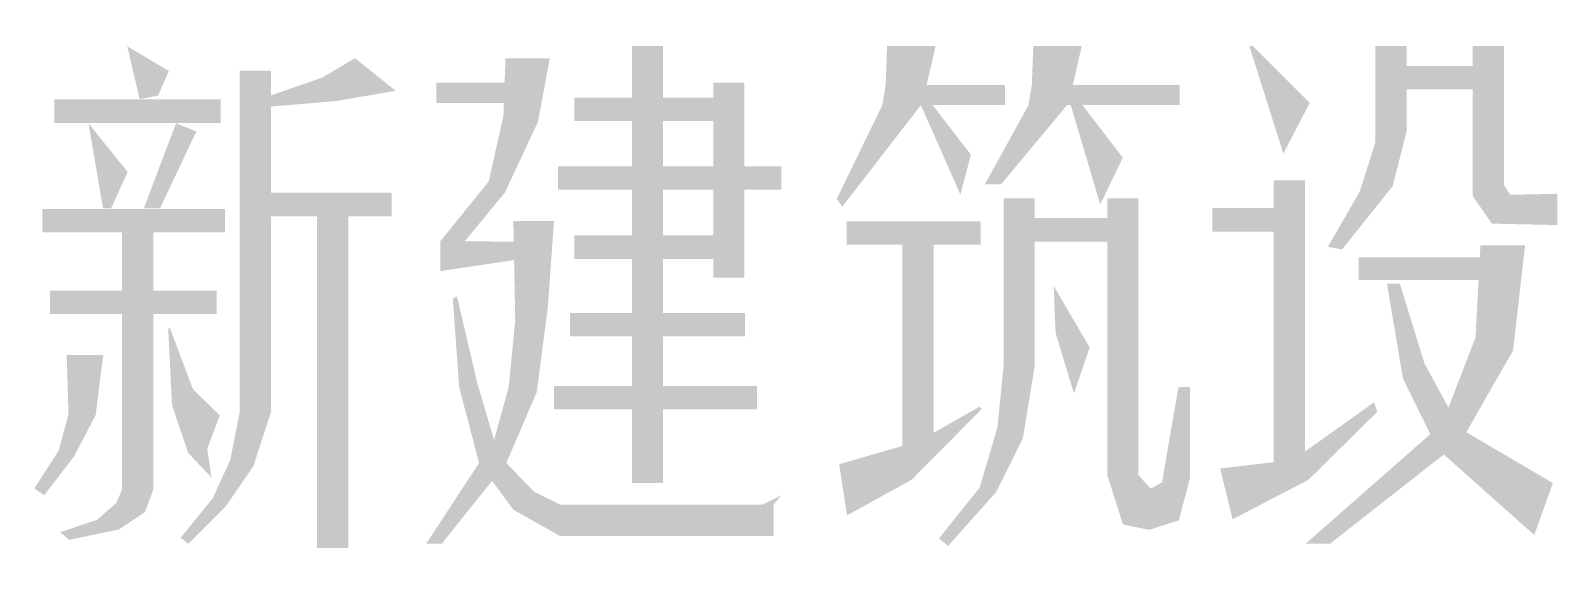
# Model space of a CAD drawing. Extents: x -160106 to 966792, y -663931 to 1550022.
# Drawn here: x -88361.64 to -88319.28, y -138552.99 to -138538.2 of the extents above; entities that cross this region are included whole.
import ezdxf
from ezdxf.enums import TextEntityAlignment as Align

# ---------------------------------------------------------------- set-up
doc = ezdxf.new("R2010")
doc.units = 0
doc.layers.add('0-cxFrame', color=155, linetype='Continuous')
doc.layers.add('0-cxText', color=131, linetype='Continuous', lineweight=25)
doc.styles.add('cx_tuming', font='simhei.ttf')
doc.styles.add('cx_tuqian1', font='')
doc.styles.add('黑体', font='simhei.ttf', dxfattribs={"height": 12})
doc.styles.get('cx_tuqian1').set_extended_font_data('SimSun')

# ---------------------------------------------------------------- blocks, each defined once
blk = doc.blocks.new('zjcx_TT(Dragon)')
at = {"color": 7}
for points, const_width in [([(-4256.2, -3025.6), (-4256.2, -3631.7)], 43.3), ([(-4800.2, -3059.5), (-4800.2, -3533.1)], 43.3), ([(-4143.5, -3076.2), (-4143.5, -3346.9)], 43.3), ([(-3225, -3069.4), (-3089.9, -3069.4)], 32.5), ([(-5079.2, -3115.8), (-4848.2, -3115.8)], 32.5), ([(-4357.9, -3113.2), (-4143.5, -3113.2)], 32.5), ([(-4380.3, -3208.7), (-4070.5, -3208.7)], 32.5), ([(-3365.8, -3211.8), (-3365.8, -3614.4)], 43.3), ([(-3740.6, -3236.8), (-3740.6, -3468.4)], 43.3), ([(-3596.9, -3236.8), (-3596.9, -3620.7)], 43.3), ([(-4800.2, -3245.4), (-4611.4, -3245.4)], 32.5), ([(-4693, -3245.4), (-4693, -3721.9)], 43.3), ([(-5095.9, -3267.9), (-4842.4, -3267.9)], 32.5), ([(-4963.6, -3263.5), (-4963.6, -3641.4)], 43.3), ([(-3881.1, -3270.7), (-3881.1, -3592.9)], 43.3), ([(-3472.7, -3266.6), (-3365.8, -3266.6)], 32.5), ([(-3980.2, -3284.8), (-3794, -3284.8)], 32.5), ([(-3740.6, -3280.5), (-3596.9, -3280.5)], 32.5), ([(-4357.9, -3304.6), (-4143.5, -3304.6)], 32.5), ([(-5085, -3381), (-4853.9, -3381)], 32.5), ([(-4363.6, -3412.1), (-4121.1, -3412.1)], 32.5), ([(-4386, -3513.3), (-4104.4, -3513.3)], 32.5), ([(-4378.7, -3683.6), (-4081.4, -3683.6)], 43.3)]:
    blk.add_lwpolyline(points, dxfattribs=dict(at, const_width=const_width))
for points in [[(-4920.3, -3060.1), (-4978.1, -3025.6), (-4935.3, -3094.4), (-4960.8, -3099.1)], [(-3856.6, -3025.6), (-3923.9, -3025.6), (-3869, -3079.3), (-3925.8, -3079.3)], [(-3653.9, -3025.6), (-3721.1, -3025.6), (-3666.2, -3079.3), (-3723.1, -3079.3)], [(-3337.6, -3104.3), (-3416.4, -3025.6), (-3374.2, -3174.7), (-3421.3, -3025.6)], [(-3203.3, -3025.6), (-3246.6, -3025.6), (-3203.3, -3144), (-3246.6, -3159.2)], [(-3068.2, -3218), (-3068.2, -3025.6), (-3111.5, -3233.7), (-3111.5, -3025.6)], [(-4605.6, -3087.6), (-4662, -3042.3), (-4689.9, -3102), (-4707.9, -3069.4)], [(-4391.8, -3042.3), (-4453.3, -3042.3), (-4408.2, -3130.6), (-4456.1, -3122)], [(-4707.9, -3069.4), (-4782.7, -3095.4), (-4689.9, -3102), (-4786.9, -3110.1)], [(-4453.3, -3076.2), (-4549.3, -3076.2), (-4455.4, -3104.3), (-4549.3, -3104.3)], [(-3760.1, -3079.3), (-3925.8, -3079.3), (-3760.1, -3107.5), (-3930.5, -3107.5)], [(-3518.1, -3079.3), (-3723.1, -3079.3), (-3518.1, -3107.5), (-3727.8, -3107.5)], [(-3877, -3107.5), (-3930.5, -3107.5), (-3986, -3248.3), (-3993.7, -3237.5)], [(-3807.6, -3176.3), (-3860.6, -3107.5), (-3822.2, -3231.6), (-3877, -3107.5)], [(-3674.3, -3107.5), (-3727.8, -3107.5), (-3765.9, -3217.5), (-3788.3, -3217.5)], [(-3596.9, -3180.5), (-3652.7, -3107.5), (-3628.2, -3245.2), (-3669.1, -3107.5)], [(-4977.5, -3200.3), (-5031.8, -3132.5), (-5000.5, -3250.9), (-5011.6, -3250.9)], [(-4882.1, -3144), (-4910.3, -3132.5), (-4932.7, -3250.9), (-4955.1, -3250.9)], [(-4408.2, -3130.6), (-4456.1, -3122), (-4454.2, -3228.9), (-4476.6, -3213.4)], [(-3203.3, -3144), (-3246.6, -3159.2), (-3222.4, -3219.6), (-3268.3, -3227.7)], [(-4454.2, -3228.9), (-4476.6, -3213.4), (-4509.7, -3296.3), (-4543.6, -3296.3)], [(-3222.4, -3219.6), (-3268.3, -3227.7), (-3292.8, -3307.8), (-3312.4, -3304)], [(-3059.4, -3231.9), (-3068.2, -3218), (-3084.9, -3271.9), (-3111.5, -3233.7)], [(-2993.9, -3230.5), (-3059.4, -3231.9), (-2993.9, -3273.9), (-3084.9, -3271.9)], [(-4386, -3268.1), (-4442.4, -3268.1), (-4394.6, -3388.8), (-4439.8, -3406.8)], [(-4441.9, -3296.9), (-4543.6, -3296.3), (-4441.4, -3322.5), (-4543.6, -3337.8)], [(-3038.8, -3302), (-3100.8, -3302), (-3055.5, -3447.9), (-3107.6, -3429.8)], [(-3101.7, -3318.7), (-3269.8, -3318.7), (-3103.4, -3350), (-3269.8, -3350)], [(-3692.8, -3358.4), (-3690.1, -3423.5), (-3642.8, -3443.9), (-3664.7, -3507.5)], [(-3178.5, -3465.8), (-3212.5, -3355.4), (-3208.3, -3486.9), (-3230.4, -3355.4)], [(-4492.5, -3492.9), (-4520.6, -3372.7), (-4517.5, -3499.2), (-4526.4, -3376.3)], [(-4394.6, -3388.8), (-4439.8, -3406.8), (-4410, -3506), (-4448.8, -3498.2)], [(-4886.8, -3501.8), (-4918.6, -3417.3), (-4916, -3523.2), (-4921.2, -3417.3)], [(-3055.5, -3447.9), (-3107.6, -3429.8), (-3127, -3573), (-3153.6, -3549.4)], [(-5011.4, -3454.3), (-5062, -3454.3), (-5021.8, -3537.4), (-5059.5, -3536.4)], [(-3718.9, -3468.4), (-3762.2, -3468.4), (-3735.6, -3570), (-3770.8, -3554.5)], [(-3132.9, -3549.7), (-3178.5, -3465.8), (-3160.7, -3583.6), (-3208.3, -3486.9)], [(-4469.1, -3572.3), (-4492.5, -3492.9), (-4489.9, -3604.1), (-4517.5, -3499.2)], [(-4849.6, -3538), (-4886.8, -3501.8), (-4893.6, -3590), (-4916, -3523.2)], [(-4410, -3506), (-4448.8, -3498.2), (-4452.1, -3604), (-4469.1, -3572.3)], [(-3503.6, -3498.4), (-3519.8, -3499), (-3503.6, -3624.5), (-3542.5, -3631.1)], [(-5021.8, -3537.4), (-5059.5, -3536.4), (-5052.1, -3595.4), (-5073.2, -3586.8)], [(-4778.5, -3533.1), (-4821.9, -3533.1), (-4803.1, -3608.6), (-4835.1, -3599.8)], [(-3793, -3529.6), (-3795.2, -3525.7), (-3890, -3627.5), (-3879.6, -3573.8)], [(-3243.9, -3533.1), (-3248.4, -3520), (-3339.3, -3627.4), (-3360.2, -3599.7)], [(-4867, -3584.3), (-4849.6, -3538), (-4861.2, -3624.3), (-4893.6, -3590)], [(-3735.6, -3570), (-3770.8, -3554.5), (-3772.4, -3644.2), (-3795.4, -3638)], [(-3127, -3573), (-3153.6, -3549.4), (-3309.5, -3716.2), (-3343.4, -3716.2)], [(-4452.1, -3604), (-4469.1, -3572.3), (-4541.7, -3716.2), (-4563.4, -3716.2)], [(-3879.6, -3573.8), (-3990.4, -3605.8), (-3890, -3627.5), (-3979.5, -3676.8)], [(-3000.3, -3631.9), (-3120.4, -3561.4), (-3026.1, -3704), (-3151.6, -3592.3)], [(-5052.1, -3595.4), (-5073.2, -3586.8), (-5093.3, -3648.9), (-5106.8, -3639.4)], [(-4803.1, -3608.6), (-4835.1, -3599.8), (-4842, -3665.2), (-4859.4, -3653.1)], [(-3339.3, -3627.4), (-3360.2, -3599.7), (-3444.6, -3682.3), (-3461.8, -3611.8)], [(-4413.9, -3643.8), (-4452.1, -3604), (-4442.4, -3669), (-4471.9, -3628.9)], [(-3575.2, -3620.7), (-3618.5, -3620.7), (-3558.2, -3639.7), (-3596.7, -3689.5)], [(-4942, -3641.4), (-4985.3, -3641.4), (-4953.5, -3672.4), (-4993.3, -3659.7)], [(-3772.4, -3644.2), (-3795.4, -3638), (-3839.4, -3719.3), (-3852, -3708.8)], [(-3560, -3696.9), (-3542.5, -3631.1), (-3596.7, -3689.5), (-3558.2, -3639.7)], [(-3519.1, -3683.7), (-3503.6, -3624.5), (-3560, -3696.9), (-3542.5, -3631.1)], [(-4953.5, -3672.4), (-4993.3, -3659.7), (-4989.6, -3696.3), (-5019.9, -3682.9)], [(-4842, -3665.2), (-4859.4, -3653.1), (-4893, -3716.2), (-4904.1, -3708)], [(-4377.2, -3661.9), (-4413.9, -3643.8), (-4378.1, -3705.2), (-4442.4, -3669)], [(-4081.4, -3661.9), (-4070.5, -3648.9), (-4081.4, -3705.2), (-4097, -3661.9)], [(-4989.6, -3696.3), (-5019.9, -3682.9), (-5058.6, -3710.8), (-5071.1, -3700.2)]]:
    blk.add_solid(points, dxfattribs=at)
blk = doc.blocks.new('zjcx_T2(Dragon)')
at = {"layer": '0-cxFrame'}
blk.add_blockref('zjcx_TT(Dragon)', (0, 40000), dxfattribs=at)
blk = doc.blocks.new('TK22.A2 L(Dragon)')
at = {"layer": '0-cxFrame', "xscale": 0.01, "yscale": 0.01, "zscale": 0.01}
blk.add_blockref('zjcx_T2(Dragon)', (-10, 10), dxfattribs=at)
at = {"style": '黑体', "flags": 4}
blk.add_attdef('图幅', text='', height=3.3, dxfattribs=at).set_placement((-40, 3), align=Align.RIGHT)
at = {"layer": '0-cxText', "flags": 4}
for tag, height, style, p in [('建设单位', 3.5, 'cx_tuming', (-45, 240)), ('项目名称', 3.5, 'cx_tuming', (-45, 210)), ('子项名称', 3.5, 'cx_tuming', (-45, 180)), ('工程编号', 3.3, 'cx_tuqian1', (-35, 165)), ('图名1', 3.5, 'cx_tuming', (-45, 87)), ('图名2', 3.5, 'cx_tuming', (-45, 79)), ('图名3', 3.5, 'cx_tuming', (-45, 71)), ('出图日期', 3.3, 'cx_tuqian1', (-39, 60)), ('专业', 3.3, 'cx_tuqian1', (-55, 52)), ('图号', 3.3, 'cx_tuqian1', (-55, 44)), ('版次', 3.3, 'cx_tuqian1', (-20, 44))]:
    blk.add_attdef(tag, text='', height=height, dxfattribs=dict(at, style=style)).set_placement(p, align=Align.MIDDLE)
at = {"layer": 'Defpoints', "color": 6, "flags": 4}
for tag, height, style, p in [('tufu', 3.3, '黑体', (-12, 12)), ('dwfname', 4, 'cx_tuqian1', (-80, 3))]:
    blk.add_attdef(tag, text='', height=height, dxfattribs=dict(at, style=style)).set_placement(p, align=Align.RIGHT)

msp = doc.modelspace()

# ---------------------------------------------------------------- block references
at = {"layer": '0-cxFrame', "xscale": 2, "yscale": 2, "zscale": 2}
msp.add_blockref('TK22.A2 L(Dragon)', (-88239.399, -139298.119), dxfattribs=at)

doc.saveas('drawing.dxf')
